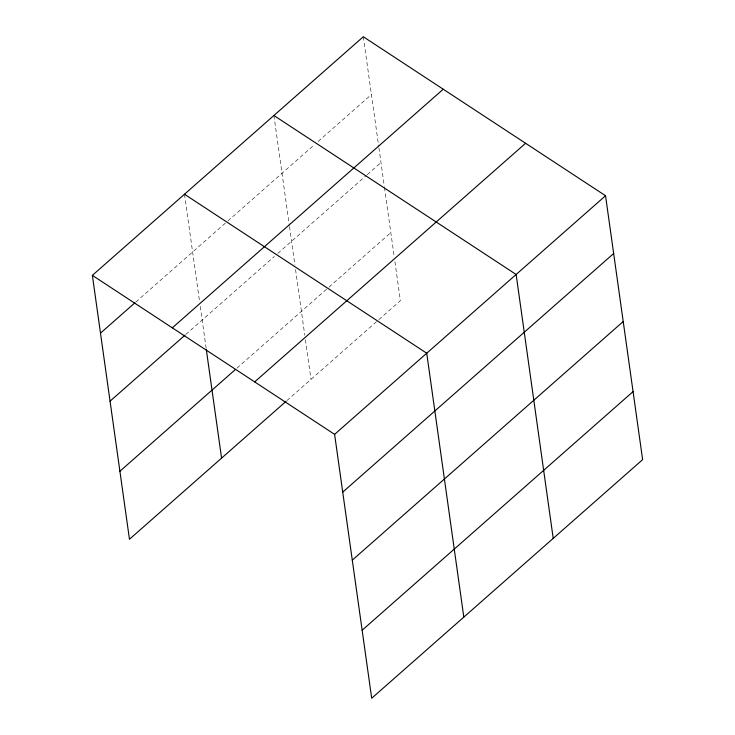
<?xml version="1.0" encoding="UTF-8"?>
<svg xmlns="http://www.w3.org/2000/svg" width="735" height="735" viewBox="0 0 735 735"><rect width="100%" height="100%" fill="white"/><g stroke="black" fill="none" stroke-linecap="round" stroke-linejoin="round"><path stroke-width="0.55" stroke-dasharray="3.67 2.76" d="M135.791 302.048L226.996 221.722M227.859 220.969L314.681 144.492M318.117 141.46L371.423 94.521M185.808 334.434L274.385 256.432M277.821 253.4L366.361 175.408M367.224 174.654L380.978 162.536M236.946 368.152L328.076 287.899M328.931 287.137L390.827 232.618M286.916 400.584L378.038 320.331M378.892 319.569L400.391 300.643L394.814 260.962M363.301 36.75L378.745 146.669M378.911 147.799L384.313 186.277M384.478 187.407L394.171 256.432M273.898 115.496L289.342 225.415M289.498 226.545L294.91 265.023M295.543 269.543L304.768 335.178M305.411 339.708L310.978 379.389M184.485 194.242L199.617 301.892M200.26 306.421L206.14 348.289"/><path stroke-width="1.1" d="M92.371 275.368L363.301 36.75L605.539 195.74L642.629 459.632L371.699 698.25L334.609 434.357L92.371 275.368L129.461 539.26L286.053 401.347M100.493 333.139L134.928 302.811M172.312 327.838L443.242 89.22M110.057 401.163L184.954 335.197M119.906 471.245L235.228 369.668M254.677 381.888L525.599 143.27M334.609 434.357L605.539 195.74M342.731 492.128L613.661 253.501M352.285 560.143L623.216 321.526M362.144 630.226L633.065 391.608M273.898 115.496L516.135 274.477L553.216 538.378M184.485 194.242L426.723 353.223L463.813 617.115M206.296 349.419L221.575 458.135"/></g></svg>
